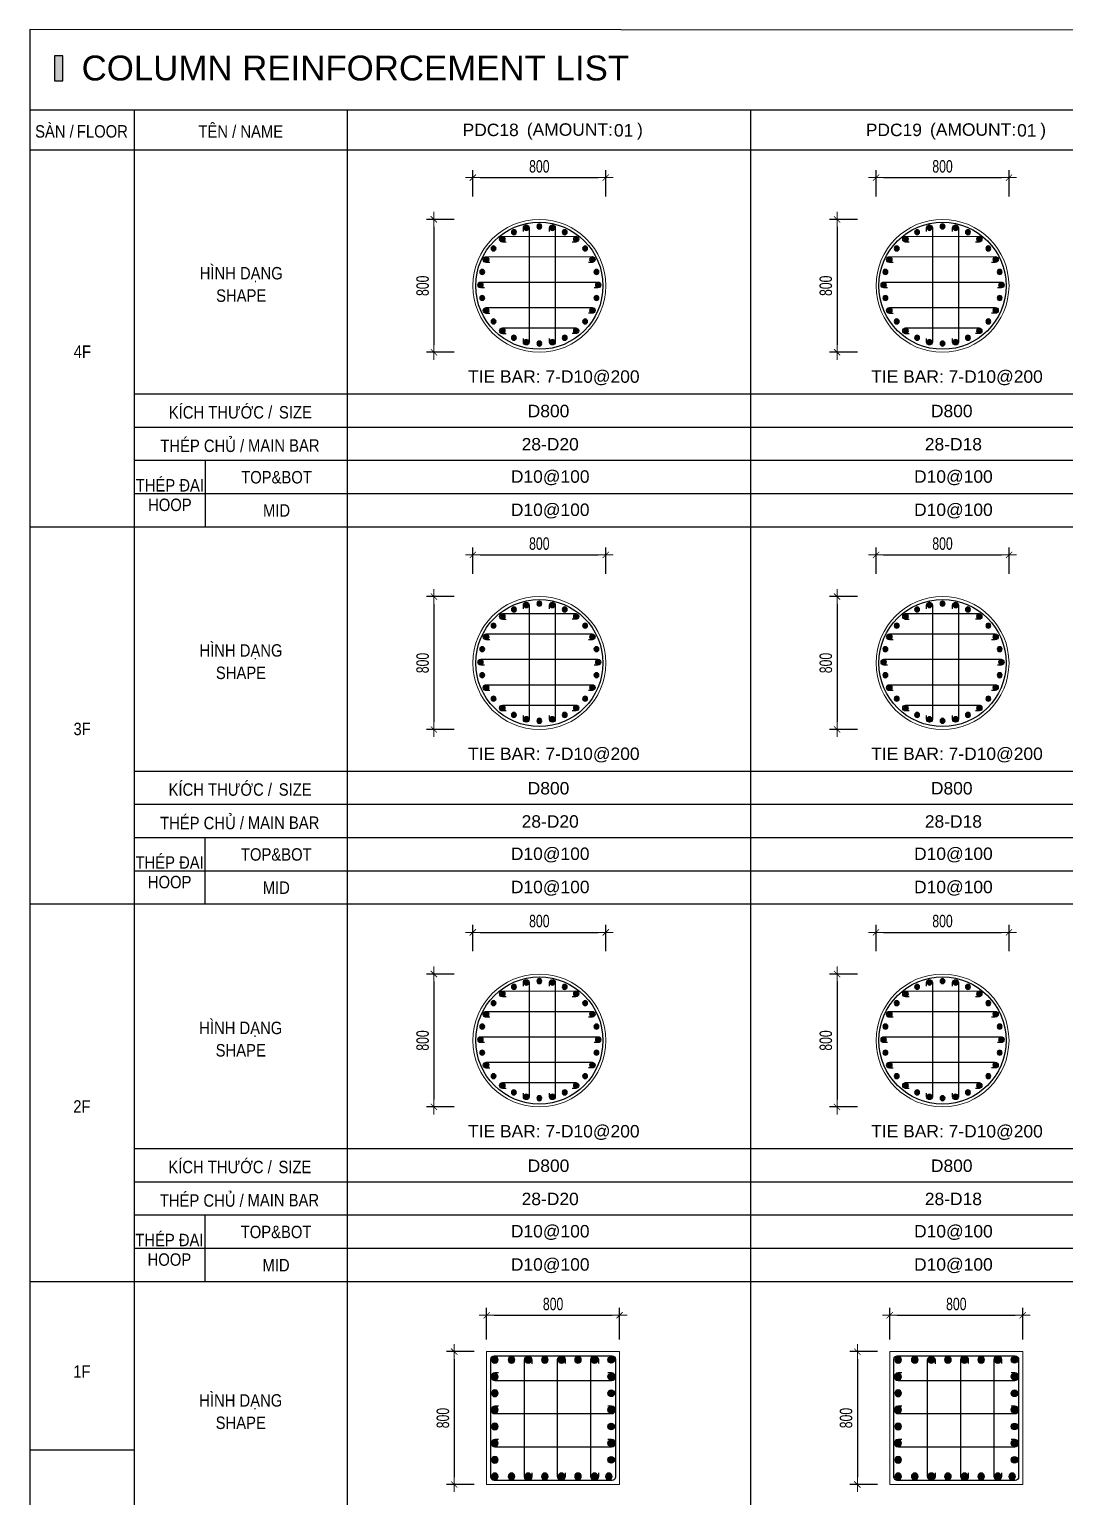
# Model space of a CAD drawing. Header units: millimetres. Extents: x 49323 to 538172, y -39336 to 181761.
# Drawn here: x 262047 to 268276, y 117973 to 126807 of the extents above; entities that cross this region are included whole.
import ezdxf
from ezdxf.enums import TextEntityAlignment as Align

# ---------------------------------------------------------------- set-up
doc = ezdxf.new("R2010")
doc.units = ezdxf.units.MM
doc.linetypes.add('CENTER2', pattern=[1.125, 0.75, -0.125, 0.125, -0.125])
doc.layers.get('Defpoints').update_dxf_attribs({"color": 151, "lineweight": 9})
for name, color, linetype in [('2', 2, 'Continuous'), ('A-ANNO-LEAD', 4, 'Continuous'), ('CEN', 1, 'CENTER2'), ('STL', 3, 'Continuous'), ('TIT1', 3, 'Continuous'), ('TXT', 3, 'Continuous')]:
    doc.layers.add(name, color=color, linetype=linetype)
for name, color, linetype, lineweight in [('NDC_S_CONTINUOUS', 3, 'Continuous', 20), ('NDC_S_DIM', 1, 'Continuous', 15), ('NDC_S_VN TEXT', 7, 'Continuous', 20)]:
    doc.layers.add(name, color=color, linetype=linetype, lineweight=lineweight)
doc.styles.add('ARIAL', font='arial.ttf', dxfattribs={"width": 0.8})
doc.styles.add('NDC_ARIAL', font='arial.ttf', dxfattribs={"width": 0.85})
doc.styles.add('NDC_DIM', font='', dxfattribs={"width": 0.75})
doc.styles.get('NDC_DIM').set_extended_font_data('Dotum')
doc.dimstyles.new('NDC_dim_30', dxfattribs={"dimscale": 30, "dimtxt": 2.5, "dimasz": 1.5, "dimexe": 1.5, "dimexo": 2.5, "dimgap": 1, "dimtad": 1, "dimdec": 0, "dimzin": 0, "dimdsep": 46, "dimtxsty": 'NDC_DIM', "dimblk": 'DIMMARK', "dimcen": 0.09, "dimdle": 1.2, "dimclrd": 1, "dimclre": 1, "dimclrt": 3, "dimadec": 0, "dimazin": 0, "dimtfac": 1, "dimtdec": 0, "dimtix": 1, "dimtofl": 0, "dimtmove": 0, "dimatfit": 3, "dimfxl": 8, "dimfxlon": 1, "dimtolj": 1, "dimtzin": 0, "dimarcsym": 0})

# ---------------------------------------------------------------- blocks, each defined once
blk = doc.blocks.new('8')
at = {"layer": '2'}
blk.add_hatch(color=256, dxfattribs=at).paths.add_polyline_path([(20, 0, 0.386127), (1.9, 19.9), (-1.9, 19.9, 0.386127), (-20, 0, 1)])
blk.add_circle((0, 0), 20, dxfattribs=at)
blk = doc.blocks.new('5')
at = {"layer": 'CEN', "rotation": 180}
blk.add_blockref('8', (0, 0), dxfattribs=at)
blk = doc.blocks.new('DIMMARK')
at = {"layer": 'NDC_S_DIM', "color": 1}
blk.add_line((-1.5, 0), (1, 0), dxfattribs=at)
at = {"layer": 'NDC_S_DIM', "color": 2, "const_width": 0.1}
blk.add_lwpolyline([(-0.42, -0.42), (0.42, 0.42)], dxfattribs=at)
blk = doc.blocks.new('*D1448')
at = {"layer": 'Defpoints', "color": 0, "ltscale": 40, "transparency": 16777216}
for p in [(265597.9, 119065.4), (264797.9, 118844), (265597.9, 118844)]:
    blk.add_point(p, dxfattribs=at)
at = {"layer": 'NDC_S_DIM', "color": 1, "lineweight": -2, "ltscale": 40, "transparency": 16777216}
for p, q in [((264797.9, 118919), (264797.9, 119110.4)), ((265597.9, 118919), (265597.9, 119110.4)), ((264842.9, 119065.4), (265552.9, 119065.4))]:
    blk.add_line(p, q, dxfattribs=at)
at = {"layer": 'NDC_S_DIM', "color": 1, "lineweight": -2, "ltscale": 40, "transparency": 16777216, "xscale": 45, "yscale": 45, "zscale": 45, "rotation": 180}
blk.add_blockref('DIMMARK', (264797.9, 119065.4), dxfattribs=at)
at = {"layer": 'NDC_S_DIM', "color": 1, "lineweight": -2, "ltscale": 40, "transparency": 16777216, "xscale": 45, "yscale": 45, "zscale": 45}
blk.add_blockref('DIMMARK', (265597.9, 119065.4), dxfattribs=at)
at = {"layer": 'NDC_S_DIM', "color": 3, "ltscale": 40, "transparency": 16777216, "insert": (265197.9, 119132.9), "char_height": 75, "attachment_point": 5, "style": 'NDC_DIM'}
blk.add_mtext('\\A1;800', dxfattribs=at)
blk = doc.blocks.new('*D1449')
at = {"layer": 'Defpoints', "color": 0, "ltscale": 40, "transparency": 16777216}
for p in [(264797.9, 118846.6), (264602.5, 118046.6), (264797.9, 118046.6)]:
    blk.add_point(p, dxfattribs=at)
at = {"layer": 'NDC_S_DIM', "color": 1, "lineweight": -2, "ltscale": 40, "transparency": 16777216}
for p, q in [((264722.9, 118846.6), (264557.5, 118846.6)), ((264602.5, 118801.6), (264602.5, 118091.6)), ((264722.9, 118046.6), (264557.5, 118046.6))]:
    blk.add_line(p, q, dxfattribs=at)
at = {"layer": 'NDC_S_DIM', "color": 1, "lineweight": -2, "ltscale": 40, "transparency": 16777216, "xscale": 45, "yscale": 45, "zscale": 45}
for p, rotation in [((264602.5, 118846.6), 90), ((264602.5, 118046.6), 270)]:
    blk.add_blockref('DIMMARK', p, dxfattribs=dict(at, rotation=rotation))
at = {"layer": 'NDC_S_DIM', "color": 3, "ltscale": 40, "transparency": 16777216, "insert": (264535, 118446.6), "char_height": 75, "attachment_point": 5, "rotation": 90, "style": 'NDC_DIM'}
blk.add_mtext('\\A1;800', dxfattribs=at)
blk = doc.blocks.new('DÁDAS')
at = {"layer": 'TIT1', "color": 2, "style": 'NDC_ARIAL'}
blk.add_text('(AMOUNT:     )', height=75, dxfattribs=at).set_placement((-42061.2, 55767.2), align=Align.MIDDLE)
blk = doc.blocks.new('*D1456')
at = {"layer": 'Defpoints', "color": 0, "ltscale": 40, "transparency": 16777216}
for p in [(268024, 119065.4), (267224, 118844), (268024, 118844)]:
    blk.add_point(p, dxfattribs=at)
at = {"layer": 'NDC_S_DIM', "color": 1, "lineweight": -2, "ltscale": 40, "transparency": 16777216}
for p, q in [((267224, 118919), (267224, 119110.4)), ((268024, 118919), (268024, 119110.4)), ((267269, 119065.4), (267979, 119065.4))]:
    blk.add_line(p, q, dxfattribs=at)
at = {"layer": 'NDC_S_DIM', "color": 1, "lineweight": -2, "ltscale": 40, "transparency": 16777216, "xscale": 45, "yscale": 45, "zscale": 45, "rotation": 180}
blk.add_blockref('DIMMARK', (267224, 119065.4), dxfattribs=at)
at = {"layer": 'NDC_S_DIM', "color": 1, "lineweight": -2, "ltscale": 40, "transparency": 16777216, "xscale": 45, "yscale": 45, "zscale": 45}
blk.add_blockref('DIMMARK', (268024, 119065.4), dxfattribs=at)
at = {"layer": 'NDC_S_DIM', "color": 3, "ltscale": 40, "transparency": 16777216, "insert": (267624, 119132.9), "char_height": 75, "attachment_point": 5, "style": 'NDC_DIM'}
blk.add_mtext('\\A1;800', dxfattribs=at)
blk = doc.blocks.new('*D1457')
at = {"layer": 'Defpoints', "color": 0, "ltscale": 40, "transparency": 16777216}
for p in [(267224, 118846.6), (267028.6, 118046.6), (267224, 118046.6)]:
    blk.add_point(p, dxfattribs=at)
at = {"layer": 'NDC_S_DIM', "color": 1, "lineweight": -2, "ltscale": 40, "transparency": 16777216}
for p, q in [((267149, 118846.6), (266983.6, 118846.6)), ((267028.6, 118801.6), (267028.6, 118091.6)), ((267149, 118046.6), (266983.6, 118046.6))]:
    blk.add_line(p, q, dxfattribs=at)
at = {"layer": 'NDC_S_DIM', "color": 1, "lineweight": -2, "ltscale": 40, "transparency": 16777216, "xscale": 45, "yscale": 45, "zscale": 45}
for p, rotation in [((267028.6, 118846.6), 90), ((267028.6, 118046.6), 270)]:
    blk.add_blockref('DIMMARK', p, dxfattribs=dict(at, rotation=rotation))
at = {"layer": 'NDC_S_DIM', "color": 3, "ltscale": 40, "transparency": 16777216, "insert": (266961.1, 118446.6), "char_height": 75, "attachment_point": 5, "rotation": 90, "style": 'NDC_DIM'}
blk.add_mtext('\\A1;800', dxfattribs=at)
blk = doc.blocks.new('*D1612')
at = {"layer": 'Defpoints', "color": 0, "ltscale": 40, "transparency": 16777216}
for p in [(267941.1, 121370.7), (267141.1, 121182.5), (267941.1, 121182.5)]:
    blk.add_point(p, dxfattribs=at)
at = {"layer": 'NDC_S_DIM', "color": 1, "lineweight": -2, "ltscale": 40, "transparency": 16777216}
for p, q in [((267141.1, 121257.5), (267141.1, 121415.7)), ((267941.1, 121257.5), (267941.1, 121415.7)), ((267186.1, 121370.7), (267896.1, 121370.7))]:
    blk.add_line(p, q, dxfattribs=at)
at = {"layer": 'NDC_S_DIM', "color": 1, "lineweight": -2, "ltscale": 40, "transparency": 16777216, "xscale": 45, "yscale": 45, "zscale": 45, "rotation": 180}
blk.add_blockref('DIMMARK', (267141.1, 121370.7), dxfattribs=at)
at = {"layer": 'NDC_S_DIM', "color": 1, "lineweight": -2, "ltscale": 40, "transparency": 16777216, "xscale": 45, "yscale": 45, "zscale": 45}
blk.add_blockref('DIMMARK', (267941.1, 121370.7), dxfattribs=at)
at = {"layer": 'NDC_S_DIM', "color": 3, "ltscale": 40, "transparency": 16777216, "insert": (267541.1, 121438.3), "char_height": 75, "attachment_point": 5, "style": 'NDC_DIM'}
blk.add_mtext('\\A1;800', dxfattribs=at)
blk = doc.blocks.new('*D1613')
at = {"layer": 'Defpoints', "color": 0, "ltscale": 40, "transparency": 16777216}
for p in [(267104, 121119.6), (266906.6, 120319.6), (267104, 120319.6)]:
    blk.add_point(p, dxfattribs=at)
at = {"layer": 'NDC_S_DIM', "color": 1, "lineweight": -2, "ltscale": 40, "transparency": 16777216}
for p, q in [((267029, 121119.6), (266861.6, 121119.6)), ((266906.6, 121074.6), (266906.6, 120364.6)), ((267029, 120319.6), (266861.6, 120319.6))]:
    blk.add_line(p, q, dxfattribs=at)
at = {"layer": 'NDC_S_DIM', "color": 1, "lineweight": -2, "ltscale": 40, "transparency": 16777216, "xscale": 45, "yscale": 45, "zscale": 45}
for p, rotation in [((266906.6, 121119.6), 90), ((266906.6, 120319.6), 270)]:
    blk.add_blockref('DIMMARK', p, dxfattribs=dict(at, rotation=rotation))
at = {"layer": 'NDC_S_DIM', "color": 3, "ltscale": 40, "transparency": 16777216, "insert": (266839.1, 120719.6), "char_height": 75, "attachment_point": 5, "rotation": 90, "style": 'NDC_DIM'}
blk.add_mtext('\\A1;800', dxfattribs=at)
blk = doc.blocks.new('*U1089')
at = {"layer": 'STL', "xscale": -0.75, "yscale": 0.75, "zscale": 0.75, "rotation": 292.5000000000001}
blk.add_blockref('5', (0, 0), dxfattribs=at)
blk = doc.blocks.new('*U1088')
at = {"layer": 'NDC_S_DIM', "color": 0, "linetype": 'ByBlock', "lineweight": -2, "transparency": 16777216}
for p, rotation in [((-25527, 37966), 282.8571428571415), ((-25448.4, 37973.7), 269.9999999999987), ((-25370.1, 37963.8), 257.1428571428559), ((-25669.3, 37900), 308.571428571427), ((-25601.8, 37941), 295.7142857142843), ((-25296, 37936.7), 244.2857142857131), ((-25229.7, 37893.7), 231.4285714285703), ((-25725.9, 37844.9), 321.4285714285699), ((-25174.7, 37837.1), 218.5714285714274), ((-25796, 37704.6), 347.1428571428555), ((-25768.8, 37778.7), 334.2857142857127), ((-25133.6, 37769.7), 205.7142857142847), ((-25108.6, 37694.8), 192.8571428571419), ((-25100.9, 37616.2), 180), ((-25798.2, 37547.7), 12.8571428571428), ((-25110.9, 37537.9), 167.1428571428563), ((-25773.2, 37472.8), 25.71428571428561), ((-25138, 37463.8), 154.2857142857135), ((-25732.1, 37405.4), 38.57142857142841), ((-25677.1, 37348.8), 51.42857142857117), ((-25237.5, 37342.5), 128.5714285714279), ((-25180.9, 37397.6), 141.4285714285707), ((-25610.9, 37305.8), 64.28571428571395), ((-25536.7, 37278.7), 77.14285714285676), ((-25458.4, 37268.7), 89.99999999999955), ((-25379.8, 37276.5), 102.8571428571423), ((-25305, 37301.5), 115.7142857142852)]:
    blk.add_blockref('*U1089', p, dxfattribs=dict(at, rotation=rotation))
blk.add_blockref('*U1089', (-25805.9, 37626.2), dxfattribs=at)
blk = doc.blocks.new('*D1614')
at = {"layer": 'Defpoints', "color": 0, "ltscale": 40, "transparency": 16777216}
for p in [(267941.1, 123643.2), (267141.1, 123455), (267941.1, 123455)]:
    blk.add_point(p, dxfattribs=at)
at = {"layer": 'NDC_S_DIM', "color": 1, "lineweight": -2, "ltscale": 40, "transparency": 16777216}
for p, q in [((267141.1, 123530), (267141.1, 123688.2)), ((267941.1, 123530), (267941.1, 123688.2)), ((267186.1, 123643.2), (267896.1, 123643.2))]:
    blk.add_line(p, q, dxfattribs=at)
at = {"layer": 'NDC_S_DIM', "color": 1, "lineweight": -2, "ltscale": 40, "transparency": 16777216, "xscale": 45, "yscale": 45, "zscale": 45, "rotation": 180}
blk.add_blockref('DIMMARK', (267141.1, 123643.2), dxfattribs=at)
at = {"layer": 'NDC_S_DIM', "color": 1, "lineweight": -2, "ltscale": 40, "transparency": 16777216, "xscale": 45, "yscale": 45, "zscale": 45}
blk.add_blockref('DIMMARK', (267941.1, 123643.2), dxfattribs=at)
at = {"layer": 'NDC_S_DIM', "color": 3, "ltscale": 40, "transparency": 16777216, "insert": (267541.1, 123710.7), "char_height": 75, "attachment_point": 5, "style": 'NDC_DIM'}
blk.add_mtext('\\A1;800', dxfattribs=at)
blk = doc.blocks.new('*D1615')
at = {"layer": 'Defpoints', "color": 0, "ltscale": 40, "transparency": 16777216}
for p in [(267104, 123392.1), (266906.6, 122592.1), (267104, 122592.1)]:
    blk.add_point(p, dxfattribs=at)
at = {"layer": 'NDC_S_DIM', "color": 1, "lineweight": -2, "ltscale": 40, "transparency": 16777216}
for p, q in [((267029, 123392.1), (266861.6, 123392.1)), ((266906.6, 123347.1), (266906.6, 122637.1)), ((267029, 122592.1), (266861.6, 122592.1))]:
    blk.add_line(p, q, dxfattribs=at)
at = {"layer": 'NDC_S_DIM', "color": 1, "lineweight": -2, "ltscale": 40, "transparency": 16777216, "xscale": 45, "yscale": 45, "zscale": 45}
for p, rotation in [((266906.6, 123392.1), 90), ((266906.6, 122592.1), 270)]:
    blk.add_blockref('DIMMARK', p, dxfattribs=dict(at, rotation=rotation))
at = {"layer": 'NDC_S_DIM', "color": 3, "ltscale": 40, "transparency": 16777216, "insert": (266839.1, 122992.1), "char_height": 75, "attachment_point": 5, "rotation": 90, "style": 'NDC_DIM'}
blk.add_mtext('\\A1;800', dxfattribs=at)
blk = doc.blocks.new('*U1091')
at = {"layer": 'STL', "xscale": -0.75, "yscale": 0.75, "zscale": 0.75, "rotation": 292.5000000000001}
blk.add_blockref('5', (0, 0), dxfattribs=at)
blk = doc.blocks.new('*U1090')
at = {"layer": 'NDC_S_DIM', "color": 0, "linetype": 'ByBlock', "lineweight": -2, "transparency": 16777216}
for p, rotation in [((-25527, 37966), 282.8571428571415), ((-25448.4, 37973.7), 269.9999999999987), ((-25370.1, 37963.8), 257.1428571428559), ((-25669.3, 37900), 308.571428571427), ((-25601.8, 37941), 295.7142857142843), ((-25296, 37936.7), 244.2857142857131), ((-25229.7, 37893.7), 231.4285714285703), ((-25725.9, 37844.9), 321.4285714285699), ((-25174.7, 37837.1), 218.5714285714274), ((-25796, 37704.6), 347.1428571428555), ((-25768.8, 37778.7), 334.2857142857127), ((-25133.6, 37769.7), 205.7142857142847), ((-25108.6, 37694.8), 192.8571428571419), ((-25100.9, 37616.2), 180), ((-25798.2, 37547.7), 12.8571428571428), ((-25110.9, 37537.9), 167.1428571428563), ((-25773.2, 37472.8), 25.71428571428561), ((-25138, 37463.8), 154.2857142857135), ((-25732.1, 37405.4), 38.57142857142841), ((-25677.1, 37348.8), 51.42857142857117), ((-25237.5, 37342.5), 128.5714285714279), ((-25180.9, 37397.6), 141.4285714285707), ((-25610.9, 37305.8), 64.28571428571395), ((-25536.7, 37278.7), 77.14285714285676), ((-25458.4, 37268.7), 89.99999999999955), ((-25379.8, 37276.5), 102.8571428571423), ((-25305, 37301.5), 115.7142857142852)]:
    blk.add_blockref('*U1091', p, dxfattribs=dict(at, rotation=rotation))
blk.add_blockref('*U1091', (-25805.9, 37626.2), dxfattribs=at)
blk = doc.blocks.new('*D1616')
at = {"layer": 'Defpoints', "color": 0, "ltscale": 40, "transparency": 16777216}
for p in [(267941.1, 125914.2), (267141.1, 125726), (267941.1, 125726)]:
    blk.add_point(p, dxfattribs=at)
at = {"layer": 'NDC_S_DIM', "color": 1, "lineweight": -2, "ltscale": 40, "transparency": 16777216}
for p, q in [((267141.1, 125801), (267141.1, 125959.2)), ((267186.1, 125914.2), (267896.1, 125914.2)), ((267941.1, 125801), (267941.1, 125959.2))]:
    blk.add_line(p, q, dxfattribs=at)
at = {"layer": 'NDC_S_DIM', "color": 1, "lineweight": -2, "ltscale": 40, "transparency": 16777216, "xscale": 45, "yscale": 45, "zscale": 45, "rotation": 180}
blk.add_blockref('DIMMARK', (267141.1, 125914.2), dxfattribs=at)
at = {"layer": 'NDC_S_DIM', "color": 1, "lineweight": -2, "ltscale": 40, "transparency": 16777216, "xscale": 45, "yscale": 45, "zscale": 45}
blk.add_blockref('DIMMARK', (267941.1, 125914.2), dxfattribs=at)
at = {"layer": 'NDC_S_DIM', "color": 3, "ltscale": 40, "transparency": 16777216, "insert": (267541.1, 125981.7), "char_height": 75, "attachment_point": 5, "style": 'NDC_DIM'}
blk.add_mtext('\\A1;800', dxfattribs=at)
blk = doc.blocks.new('*D1617')
at = {"layer": 'Defpoints', "color": 0, "ltscale": 40, "transparency": 16777216}
for p in [(267104, 125663.1), (266906.6, 124863.1), (267104, 124863.1)]:
    blk.add_point(p, dxfattribs=at)
at = {"layer": 'NDC_S_DIM', "color": 1, "lineweight": -2, "ltscale": 40, "transparency": 16777216}
for p, q in [((267029, 125663.1), (266861.6, 125663.1)), ((266906.6, 125618.1), (266906.6, 124908.1)), ((267029, 124863.1), (266861.6, 124863.1))]:
    blk.add_line(p, q, dxfattribs=at)
at = {"layer": 'NDC_S_DIM', "color": 1, "lineweight": -2, "ltscale": 40, "transparency": 16777216, "xscale": 45, "yscale": 45, "zscale": 45}
for p, rotation in [((266906.6, 125663.1), 90), ((266906.6, 124863.1), 270)]:
    blk.add_blockref('DIMMARK', p, dxfattribs=dict(at, rotation=rotation))
at = {"layer": 'NDC_S_DIM', "color": 3, "ltscale": 40, "transparency": 16777216, "insert": (266839.1, 125263.1), "char_height": 75, "attachment_point": 5, "rotation": 90, "style": 'NDC_DIM'}
blk.add_mtext('\\A1;800', dxfattribs=at)
blk = doc.blocks.new('*U1101')
at = {"layer": 'STL', "xscale": -0.75, "yscale": 0.75, "zscale": 0.75, "rotation": 292.5000000000001}
blk.add_blockref('5', (0, 0), dxfattribs=at)
blk = doc.blocks.new('*U1100')
at = {"layer": 'NDC_S_DIM', "color": 0, "linetype": 'ByBlock', "lineweight": -2, "transparency": 16777216}
for p, rotation in [((-25527, 37966), 282.8571428571415), ((-25448.4, 37973.7), 269.9999999999987), ((-25370.1, 37963.8), 257.1428571428559), ((-25669.3, 37900), 308.571428571427), ((-25601.8, 37941), 295.7142857142843), ((-25296, 37936.7), 244.2857142857131), ((-25229.7, 37893.7), 231.4285714285703), ((-25725.9, 37844.9), 321.4285714285699), ((-25174.7, 37837.1), 218.5714285714274), ((-25796, 37704.6), 347.1428571428555), ((-25768.8, 37778.7), 334.2857142857127), ((-25133.6, 37769.7), 205.7142857142847), ((-25108.6, 37694.8), 192.8571428571419), ((-25100.9, 37616.2), 180), ((-25798.2, 37547.7), 12.8571428571428), ((-25110.9, 37537.9), 167.1428571428563), ((-25773.2, 37472.8), 25.71428571428561), ((-25138, 37463.8), 154.2857142857135), ((-25732.1, 37405.4), 38.57142857142841), ((-25677.1, 37348.8), 51.42857142857117), ((-25237.5, 37342.5), 128.5714285714279), ((-25180.9, 37397.6), 141.4285714285707), ((-25610.9, 37305.8), 64.28571428571395), ((-25536.7, 37278.7), 77.14285714285676), ((-25458.4, 37268.7), 89.99999999999955), ((-25379.8, 37276.5), 102.8571428571423), ((-25305, 37301.5), 115.7142857142852)]:
    blk.add_blockref('*U1101', p, dxfattribs=dict(at, rotation=rotation))
blk.add_blockref('*U1101', (-25805.9, 37626.2), dxfattribs=at)
blk = doc.blocks.new('*D1618')
at = {"layer": 'Defpoints', "color": 0, "ltscale": 40, "transparency": 16777216}
for p in [(265515, 125914.2), (264715, 125726), (265515, 125726)]:
    blk.add_point(p, dxfattribs=at)
at = {"layer": 'NDC_S_DIM', "color": 1, "lineweight": -2, "ltscale": 40, "transparency": 16777216}
for p, q in [((264715, 125801), (264715, 125959.2)), ((264760, 125914.2), (265470, 125914.2)), ((265515, 125801), (265515, 125959.2))]:
    blk.add_line(p, q, dxfattribs=at)
at = {"layer": 'NDC_S_DIM', "color": 1, "lineweight": -2, "ltscale": 40, "transparency": 16777216, "xscale": 45, "yscale": 45, "zscale": 45, "rotation": 180}
blk.add_blockref('DIMMARK', (264715, 125914.2), dxfattribs=at)
at = {"layer": 'NDC_S_DIM', "color": 1, "lineweight": -2, "ltscale": 40, "transparency": 16777216, "xscale": 45, "yscale": 45, "zscale": 45}
blk.add_blockref('DIMMARK', (265515, 125914.2), dxfattribs=at)
at = {"layer": 'NDC_S_DIM', "color": 3, "ltscale": 40, "transparency": 16777216, "insert": (265115, 125981.7), "char_height": 75, "attachment_point": 5, "style": 'NDC_DIM'}
blk.add_mtext('\\A1;800', dxfattribs=at)
blk = doc.blocks.new('*D1619')
at = {"layer": 'Defpoints', "color": 0, "ltscale": 40, "transparency": 16777216}
for p in [(264677.9, 125663.1), (264480.5, 124863.1), (264677.9, 124863.1)]:
    blk.add_point(p, dxfattribs=at)
at = {"layer": 'NDC_S_DIM', "color": 1, "lineweight": -2, "ltscale": 40, "transparency": 16777216}
for p, q in [((264602.9, 125663.1), (264435.5, 125663.1)), ((264480.5, 125618.1), (264480.5, 124908.1)), ((264602.9, 124863.1), (264435.5, 124863.1))]:
    blk.add_line(p, q, dxfattribs=at)
at = {"layer": 'NDC_S_DIM', "color": 1, "lineweight": -2, "ltscale": 40, "transparency": 16777216, "xscale": 45, "yscale": 45, "zscale": 45}
for p, rotation in [((264480.5, 125663.1), 90), ((264480.5, 124863.1), 270)]:
    blk.add_blockref('DIMMARK', p, dxfattribs=dict(at, rotation=rotation))
at = {"layer": 'NDC_S_DIM', "color": 3, "ltscale": 40, "transparency": 16777216, "insert": (264413, 125263.1), "char_height": 75, "attachment_point": 5, "rotation": 90, "style": 'NDC_DIM'}
blk.add_mtext('\\A1;800', dxfattribs=at)
blk = doc.blocks.new('*U1103')
at = {"layer": 'STL', "xscale": -0.75, "yscale": 0.75, "zscale": 0.75, "rotation": 292.5000000000001}
blk.add_blockref('5', (0, 0), dxfattribs=at)
blk = doc.blocks.new('*U1102')
at = {"layer": 'NDC_S_DIM', "color": 0, "linetype": 'ByBlock', "lineweight": -2, "transparency": 16777216}
for p, rotation in [((-25527, 37966), 282.8571428571415), ((-25448.4, 37973.7), 269.9999999999987), ((-25370.1, 37963.8), 257.1428571428559), ((-25669.3, 37900), 308.571428571427), ((-25601.8, 37941), 295.7142857142843), ((-25296, 37936.7), 244.2857142857131), ((-25229.7, 37893.7), 231.4285714285703), ((-25725.9, 37844.9), 321.4285714285699), ((-25174.7, 37837.1), 218.5714285714274), ((-25796, 37704.6), 347.1428571428555), ((-25768.8, 37778.7), 334.2857142857127), ((-25133.6, 37769.7), 205.7142857142847), ((-25108.6, 37694.8), 192.8571428571419), ((-25100.9, 37616.2), 180), ((-25798.2, 37547.7), 12.8571428571428), ((-25110.9, 37537.9), 167.1428571428563), ((-25773.2, 37472.8), 25.71428571428561), ((-25138, 37463.8), 154.2857142857135), ((-25732.1, 37405.4), 38.57142857142841), ((-25677.1, 37348.8), 51.42857142857117), ((-25237.5, 37342.5), 128.5714285714279), ((-25180.9, 37397.6), 141.4285714285707), ((-25610.9, 37305.8), 64.28571428571395), ((-25536.7, 37278.7), 77.14285714285676), ((-25458.4, 37268.7), 89.99999999999955), ((-25379.8, 37276.5), 102.8571428571423), ((-25305, 37301.5), 115.7142857142852)]:
    blk.add_blockref('*U1103', p, dxfattribs=dict(at, rotation=rotation))
blk.add_blockref('*U1103', (-25805.9, 37626.2), dxfattribs=at)
blk = doc.blocks.new('*D1620')
at = {"layer": 'Defpoints', "color": 0, "ltscale": 40, "transparency": 16777216}
for p in [(265515, 123643.2), (264715, 123455), (265515, 123455)]:
    blk.add_point(p, dxfattribs=at)
at = {"layer": 'NDC_S_DIM', "color": 1, "lineweight": -2, "ltscale": 40, "transparency": 16777216}
for p, q in [((264715, 123530), (264715, 123688.2)), ((265515, 123530), (265515, 123688.2)), ((264760, 123643.2), (265470, 123643.2))]:
    blk.add_line(p, q, dxfattribs=at)
at = {"layer": 'NDC_S_DIM', "color": 1, "lineweight": -2, "ltscale": 40, "transparency": 16777216, "xscale": 45, "yscale": 45, "zscale": 45, "rotation": 180}
blk.add_blockref('DIMMARK', (264715, 123643.2), dxfattribs=at)
at = {"layer": 'NDC_S_DIM', "color": 1, "lineweight": -2, "ltscale": 40, "transparency": 16777216, "xscale": 45, "yscale": 45, "zscale": 45}
blk.add_blockref('DIMMARK', (265515, 123643.2), dxfattribs=at)
at = {"layer": 'NDC_S_DIM', "color": 3, "ltscale": 40, "transparency": 16777216, "insert": (265115, 123710.7), "char_height": 75, "attachment_point": 5, "style": 'NDC_DIM'}
blk.add_mtext('\\A1;800', dxfattribs=at)
blk = doc.blocks.new('*D1621')
at = {"layer": 'Defpoints', "color": 0, "ltscale": 40, "transparency": 16777216}
for p in [(264677.9, 123392.1), (264480.5, 122592.1), (264677.9, 122592.1)]:
    blk.add_point(p, dxfattribs=at)
at = {"layer": 'NDC_S_DIM', "color": 1, "lineweight": -2, "ltscale": 40, "transparency": 16777216}
for p, q in [((264602.9, 123392.1), (264435.5, 123392.1)), ((264480.5, 123347.1), (264480.5, 122637.1)), ((264602.9, 122592.1), (264435.5, 122592.1))]:
    blk.add_line(p, q, dxfattribs=at)
at = {"layer": 'NDC_S_DIM', "color": 1, "lineweight": -2, "ltscale": 40, "transparency": 16777216, "xscale": 45, "yscale": 45, "zscale": 45}
for p, rotation in [((264480.5, 123392.1), 90), ((264480.5, 122592.1), 270)]:
    blk.add_blockref('DIMMARK', p, dxfattribs=dict(at, rotation=rotation))
at = {"layer": 'NDC_S_DIM', "color": 3, "ltscale": 40, "transparency": 16777216, "insert": (264413, 122992.1), "char_height": 75, "attachment_point": 5, "rotation": 90, "style": 'NDC_DIM'}
blk.add_mtext('\\A1;800', dxfattribs=at)
blk = doc.blocks.new('*U1085')
at = {"layer": 'STL', "xscale": -0.75, "yscale": 0.75, "zscale": 0.75, "rotation": 292.5000000000001}
blk.add_blockref('5', (0, 0), dxfattribs=at)
blk = doc.blocks.new('*U1084')
at = {"layer": 'NDC_S_DIM', "color": 0, "linetype": 'ByBlock', "lineweight": -2, "transparency": 16777216}
for p, rotation in [((-25527, 37966), 282.8571428571415), ((-25448.4, 37973.7), 269.9999999999987), ((-25370.1, 37963.8), 257.1428571428559), ((-25669.3, 37900), 308.571428571427), ((-25601.8, 37941), 295.7142857142843), ((-25296, 37936.7), 244.2857142857131), ((-25229.7, 37893.7), 231.4285714285703), ((-25725.9, 37844.9), 321.4285714285699), ((-25174.7, 37837.1), 218.5714285714274), ((-25796, 37704.6), 347.1428571428555), ((-25768.8, 37778.7), 334.2857142857127), ((-25133.6, 37769.7), 205.7142857142847), ((-25108.6, 37694.8), 192.8571428571419), ((-25100.9, 37616.2), 180), ((-25798.2, 37547.7), 12.8571428571428), ((-25110.9, 37537.9), 167.1428571428563), ((-25773.2, 37472.8), 25.71428571428561), ((-25138, 37463.8), 154.2857142857135), ((-25732.1, 37405.4), 38.57142857142841), ((-25677.1, 37348.8), 51.42857142857117), ((-25237.5, 37342.5), 128.5714285714279), ((-25180.9, 37397.6), 141.4285714285707), ((-25610.9, 37305.8), 64.28571428571395), ((-25536.7, 37278.7), 77.14285714285676), ((-25458.4, 37268.7), 89.99999999999955), ((-25379.8, 37276.5), 102.8571428571423), ((-25305, 37301.5), 115.7142857142852)]:
    blk.add_blockref('*U1085', p, dxfattribs=dict(at, rotation=rotation))
blk.add_blockref('*U1085', (-25805.9, 37626.2), dxfattribs=at)
blk = doc.blocks.new('*D1622')
at = {"layer": 'Defpoints', "color": 0, "ltscale": 40, "transparency": 16777216}
for p in [(265515, 121370.7), (264715, 121182.5), (265515, 121182.5)]:
    blk.add_point(p, dxfattribs=at)
at = {"layer": 'NDC_S_DIM', "color": 1, "lineweight": -2, "ltscale": 40, "transparency": 16777216}
for p, q in [((264715, 121257.5), (264715, 121415.7)), ((265515, 121257.5), (265515, 121415.7)), ((264760, 121370.7), (265470, 121370.7))]:
    blk.add_line(p, q, dxfattribs=at)
at = {"layer": 'NDC_S_DIM', "color": 1, "lineweight": -2, "ltscale": 40, "transparency": 16777216, "xscale": 45, "yscale": 45, "zscale": 45, "rotation": 180}
blk.add_blockref('DIMMARK', (264715, 121370.7), dxfattribs=at)
at = {"layer": 'NDC_S_DIM', "color": 1, "lineweight": -2, "ltscale": 40, "transparency": 16777216, "xscale": 45, "yscale": 45, "zscale": 45}
blk.add_blockref('DIMMARK', (265515, 121370.7), dxfattribs=at)
at = {"layer": 'NDC_S_DIM', "color": 3, "ltscale": 40, "transparency": 16777216, "insert": (265115, 121438.3), "char_height": 75, "attachment_point": 5, "style": 'NDC_DIM'}
blk.add_mtext('\\A1;800', dxfattribs=at)
blk = doc.blocks.new('*D1623')
at = {"layer": 'Defpoints', "color": 0, "ltscale": 40, "transparency": 16777216}
for p in [(264677.9, 121119.6), (264480.5, 120319.6), (264677.9, 120319.6)]:
    blk.add_point(p, dxfattribs=at)
at = {"layer": 'NDC_S_DIM', "color": 1, "lineweight": -2, "ltscale": 40, "transparency": 16777216}
for p, q in [((264602.9, 121119.6), (264435.5, 121119.6)), ((264480.5, 121074.6), (264480.5, 120364.6)), ((264602.9, 120319.6), (264435.5, 120319.6))]:
    blk.add_line(p, q, dxfattribs=at)
at = {"layer": 'NDC_S_DIM', "color": 1, "lineweight": -2, "ltscale": 40, "transparency": 16777216, "xscale": 45, "yscale": 45, "zscale": 45}
for p, rotation in [((264480.5, 121119.6), 90), ((264480.5, 120319.6), 270)]:
    blk.add_blockref('DIMMARK', p, dxfattribs=dict(at, rotation=rotation))
at = {"layer": 'NDC_S_DIM', "color": 3, "ltscale": 40, "transparency": 16777216, "insert": (264413, 120719.6), "char_height": 75, "attachment_point": 5, "rotation": 90, "style": 'NDC_DIM'}
blk.add_mtext('\\A1;800', dxfattribs=at)
blk = doc.blocks.new('*U1087')
at = {"layer": 'STL', "xscale": -0.75, "yscale": 0.75, "zscale": 0.75, "rotation": 292.5000000000001}
blk.add_blockref('5', (0, 0), dxfattribs=at)
blk = doc.blocks.new('*U1086')
at = {"layer": 'NDC_S_DIM', "color": 0, "linetype": 'ByBlock', "lineweight": -2, "transparency": 16777216}
for p, rotation in [((-25527, 37966), 282.8571428571415), ((-25448.4, 37973.7), 269.9999999999987), ((-25370.1, 37963.8), 257.1428571428559), ((-25669.3, 37900), 308.571428571427), ((-25601.8, 37941), 295.7142857142843), ((-25296, 37936.7), 244.2857142857131), ((-25229.7, 37893.7), 231.4285714285703), ((-25725.9, 37844.9), 321.4285714285699), ((-25174.7, 37837.1), 218.5714285714274), ((-25796, 37704.6), 347.1428571428555), ((-25768.8, 37778.7), 334.2857142857127), ((-25133.6, 37769.7), 205.7142857142847), ((-25108.6, 37694.8), 192.8571428571419), ((-25100.9, 37616.2), 180), ((-25798.2, 37547.7), 12.8571428571428), ((-25110.9, 37537.9), 167.1428571428563), ((-25773.2, 37472.8), 25.71428571428561), ((-25138, 37463.8), 154.2857142857135), ((-25732.1, 37405.4), 38.57142857142841), ((-25677.1, 37348.8), 51.42857142857117), ((-25237.5, 37342.5), 128.5714285714279), ((-25180.9, 37397.6), 141.4285714285707), ((-25610.9, 37305.8), 64.28571428571395), ((-25536.7, 37278.7), 77.14285714285676), ((-25458.4, 37268.7), 89.99999999999955), ((-25379.8, 37276.5), 102.8571428571423), ((-25305, 37301.5), 115.7142857142852)]:
    blk.add_blockref('*U1087', p, dxfattribs=dict(at, rotation=rotation))
blk.add_blockref('*U1087', (-25805.9, 37626.2), dxfattribs=at)

msp = doc.modelspace()

# ---------------------------------------------------------------- hatches: boundary and pattern name
at = {"layer": 'TXT'}
msp.add_hatch(color=7, dxfattribs=at).paths.add_polyline_path([(262248.8, 126496.7), (262248.8, 126646.7), (262198.8, 126646.7), (262198.8, 126496.7)])

# ---------------------------------------------------------------- linework, layer by layer
at = {"layer": '2', "elevation": 0}
for points in [[(265019.1, 125589.7), (265019.1, 125611.8, -1), (265054.1, 125611.8), (265054.1, 124924.4, -1), (265019.1, 124924.4), (265019.1, 124946.5)], [(265176, 125589.7), (265176, 125611.8, -1), (265211, 125611.8), (265211, 124924.4, -1), (265176, 124924.4), (265176, 124946.5)], [(267445.2, 125589.7), (267445.2, 125611.8, -1), (267480.2, 125611.8), (267480.2, 124924.4, -1), (267445.2, 124924.4), (267445.2, 124946.5)], [(267602.1, 125589.7), (267602.1, 125611.8, -1), (267637.1, 125611.8), (267637.1, 124924.4, -1), (267602.1, 124924.4), (267602.1, 124946.5)], [(264915.2, 125525.7), (264893.1, 125525.7, -1), (264893.1, 125560.7), (265334.9, 125561.2, -1), (265334.9, 125526.2), (265312.7, 125526.2)], [(267341.3, 125525.7), (267319.2, 125525.7, -1), (267319.2, 125560.7), (267761, 125561.2, -1), (267761, 125526.2), (267738.8, 125526.2)], [(264817.4, 125403.1), (264795.3, 125403.1, -1), (264795.3, 125438.1), (265432.7, 125438.6, -1), (265432.7, 125403.5), (265410.5, 125403.5)], [(267243.5, 125403.1), (267221.4, 125403.1, -1), (267221.4, 125438.1), (267858.8, 125438.6, -1), (267858.8, 125403.5), (267836.6, 125403.5)], [(264784.7, 125250.6), (264762.5, 125250.6, -1), (264762.5, 125285.6), (265467.5, 125285.6, -1), (265467.5, 125250.6), (265445.4, 125250.6)], [(267210.8, 125250.6), (267188.6, 125250.6, -1), (267188.6, 125285.6), (267893.6, 125285.6, -1), (267893.6, 125250.6), (267871.5, 125250.6)], [(264817.4, 125097.1), (264795.3, 125097.1, -1), (264795.3, 125132.2), (265432.7, 125132.6, -1), (265432.7, 125097.6), (265410.5, 125097.6)], [(267243.5, 125097.1), (267221.4, 125097.1, -1), (267221.4, 125132.2), (267858.8, 125132.6, -1), (267858.8, 125097.6), (267836.6, 125097.6)], [(264915.2, 124974.5), (264893.1, 124974.5, -1), (264893.1, 125009.5), (265334.9, 125010, -1), (265334.9, 124975), (265312.7, 124975)], [(267341.3, 124974.5), (267319.2, 124974.5, -1), (267319.2, 125009.5), (267761, 125010, -1), (267761, 124975), (267738.8, 124975)], [(265019.1, 123318.7), (265019.1, 123340.8, -1), (265054.1, 123340.8), (265054.1, 122653.4, -1), (265019.1, 122653.4), (265019.1, 122675.5)], [(265176, 123318.7), (265176, 123340.8, -1), (265211, 123340.8), (265211, 122653.4, -1), (265176, 122653.4), (265176, 122675.5)], [(267445.2, 123318.7), (267445.2, 123340.8, -1), (267480.2, 123340.8), (267480.2, 122653.4, -1), (267445.2, 122653.4), (267445.2, 122675.5)], [(267602.1, 123318.7), (267602.1, 123340.8, -1), (267637.1, 123340.8), (267637.1, 122653.4, -1), (267602.1, 122653.4), (267602.1, 122675.5)], [(264915.2, 123254.7), (264893.1, 123254.7, -1), (264893.1, 123289.7), (265334.9, 123290.2, -1), (265334.9, 123255.2), (265312.7, 123255.2)], [(267341.3, 123254.7), (267319.2, 123254.7, -1), (267319.2, 123289.7), (267761, 123290.2, -1), (267761, 123255.2), (267738.8, 123255.2)], [(264817.4, 123132.1), (264795.3, 123132.1, -1), (264795.3, 123167.1), (265432.7, 123167.6, -1), (265432.7, 123132.5), (265410.5, 123132.5)], [(267243.5, 123132.1), (267221.4, 123132.1, -1), (267221.4, 123167.1), (267858.8, 123167.6, -1), (267858.8, 123132.5), (267836.6, 123132.5)], [(264784.7, 122979.6), (264762.5, 122979.6, -1), (264762.5, 123014.6), (265467.5, 123014.6, -1), (265467.5, 122979.6), (265445.4, 122979.6)], [(267210.8, 122979.6), (267188.6, 122979.6, -1), (267188.6, 123014.6), (267893.6, 123014.6, -1), (267893.6, 122979.6), (267871.5, 122979.6)], [(264817.4, 122826.1), (264795.3, 122826.1, -1), (264795.3, 122861.2), (265432.7, 122861.6, -1), (265432.7, 122826.6), (265410.5, 122826.6)], [(267243.5, 122826.1), (267221.4, 122826.1, -1), (267221.4, 122861.2), (267858.8, 122861.6, -1), (267858.8, 122826.6), (267836.6, 122826.6)], [(264915.2, 122703.5), (264893.1, 122703.5, -1), (264893.1, 122738.5), (265334.9, 122739, -1), (265334.9, 122704), (265312.7, 122704)], [(267341.3, 122703.5), (267319.2, 122703.5, -1), (267319.2, 122738.5), (267761, 122739, -1), (267761, 122704), (267738.8, 122704)], [(265019.1, 121046.2), (265019.1, 121068.3, -1), (265054.1, 121068.3), (265054.1, 120380.9, -1), (265019.1, 120380.9), (265019.1, 120403.1)], [(265176, 121046.2), (265176, 121068.3, -1), (265211, 121068.3), (265211, 120380.9, -1), (265176, 120380.9), (265176, 120403.1)], [(267445.2, 121046.2), (267445.2, 121068.3, -1), (267480.2, 121068.3), (267480.2, 120380.9, -1), (267445.2, 120380.9), (267445.2, 120403.1)], [(267602.1, 121046.2), (267602.1, 121068.3, -1), (267637.1, 121068.3), (267637.1, 120380.9, -1), (267602.1, 120380.9), (267602.1, 120403.1)], [(264915.2, 120982.3), (264893.1, 120982.3, -1), (264893.1, 121017.3), (265334.9, 121017.8, -1), (265334.9, 120982.7), (265312.7, 120982.7)], [(267341.3, 120982.3), (267319.2, 120982.3, -1), (267319.2, 121017.3), (267761, 121017.8, -1), (267761, 120982.7), (267738.8, 120982.7)], [(264817.4, 120859.6), (264795.3, 120859.6, -1), (264795.3, 120894.6), (265432.7, 120895.1, -1), (265432.7, 120860.1), (265410.5, 120860.1)], [(267243.5, 120859.6), (267221.4, 120859.6, -1), (267221.4, 120894.6), (267858.8, 120895.1, -1), (267858.8, 120860.1), (267836.6, 120860.1)], [(264784.7, 120707.1), (264762.5, 120707.1, -1), (264762.5, 120742.1), (265467.5, 120742.1, -1), (265467.5, 120707.1), (265445.4, 120707.1)], [(267210.8, 120707.1), (267188.6, 120707.1, -1), (267188.6, 120742.1), (267893.6, 120742.1, -1), (267893.6, 120707.1), (267871.5, 120707.1)], [(264817.4, 120553.7), (264795.3, 120553.7, -1), (264795.3, 120588.7), (265432.7, 120589.2, -1), (265432.7, 120554.2), (265410.5, 120554.2)], [(267243.5, 120553.7), (267221.4, 120553.7, -1), (267221.4, 120588.7), (267858.8, 120589.2, -1), (267858.8, 120554.2), (267836.6, 120554.2)], [(264915.2, 120431), (264893.1, 120431, -1), (264893.1, 120466), (265334.9, 120466.5, -1), (265334.9, 120431.5), (265312.7, 120431.5)], [(267341.3, 120431), (267319.2, 120431, -1), (267319.2, 120466), (267761, 120466.5, -1), (267761, 120431.5), (267738.8, 120431.5)]]:
    msp.add_lwpolyline(points, format="xyb", dxfattribs=at)
at = {"layer": '2', "lineweight": -2, "ltscale": 1000}
for points in [[(265572.9, 118801.6), (265572.9, 118091.6, -0.414214), (265552.9, 118071.6), (264842.9, 118071.6, -0.414214), (264822.9, 118091.6), (264822.9, 118801.6, -0.414214), (264842.9, 118821.6), (265552.9, 118821.6, -0.414214)], [(267999, 118801.6), (267999, 118091.6, -0.414214), (267979, 118071.6), (267269, 118071.6, -0.414214), (267249, 118091.6), (267249, 118801.6, -0.414214), (267269, 118821.6), (267979, 118821.6, -0.414214)]]:
    msp.add_lwpolyline(points, format="xyb", close=True, dxfattribs=at)
at = {"layer": '2'}
for points in [[(265070.2, 118116.2), (265070.2, 118094, -1), (265025.2, 118094), (265025.2, 118796.1, -1), (265070.2, 118796.1), (265070.2, 118773.9)], [(265270.2, 118117.7), (265270.2, 118095.5, -1), (265225.2, 118095.5), (265225.2, 118797.5, -1), (265270.2, 118797.5), (265270.2, 118775.4)], [(265470.2, 118117.7), (265470.2, 118095.5, -1), (265425.2, 118095.5), (265425.2, 118797.5, -1), (265470.2, 118797.5), (265470.2, 118775.4)], [(267496.3, 118116.2), (267496.3, 118094, -1), (267451.2, 118094), (267451.2, 118796.1, -1), (267496.3, 118796.1), (267496.3, 118773.9)], [(267696.3, 118117.7), (267696.3, 118095.5, -1), (267651.2, 118095.5), (267651.2, 118797.5, -1), (267696.3, 118797.5), (267696.3, 118775.4)], [(267896.3, 118117.7), (267896.3, 118095.5, -1), (267851.2, 118095.5), (267851.2, 118797.5, -1), (267896.3, 118797.5), (267896.3, 118775.4)], [(264869.8, 118718.1), (264847.7, 118718.1, 1), (264847.7, 118673.1), (265549.7, 118673.1, 1), (265549.7, 118718.1), (265527.6, 118718.1)], [(267295.9, 118718.1), (267273.8, 118718.1, 1), (267273.8, 118673.1), (267975.8, 118673.1, 1), (267975.8, 118718.1), (267953.7, 118718.1)], [(264869.8, 118518.1), (264847.7, 118518.1, 1), (264847.7, 118473.1), (265549.7, 118473.1, 1), (265549.7, 118518.1), (265527.6, 118518.1)], [(267295.9, 118518.1), (267273.8, 118518.1, 1), (267273.8, 118473.1), (267975.8, 118473.1, 1), (267975.8, 118518.1), (267953.7, 118518.1)], [(264869.8, 118318.1), (264847.7, 118318.1, 1), (264847.7, 118273.1), (265549.7, 118273.1, 1), (265549.7, 118318.1), (265527.6, 118318.1)], [(267295.9, 118318.1), (267273.8, 118318.1, 1), (267273.8, 118273.1), (267975.8, 118273.1, 1), (267975.8, 118318.1), (267953.7, 118318.1)]]:
    msp.add_lwpolyline(points, format="xyb", dxfattribs=at)
at = {"layer": '2', "lineweight": -2, "ltscale": 1000}
for centre in [(265115, 125263.1), (267541.1, 125263.1), (265115, 122992.1), (267541.1, 122992.1), (265115, 120719.6), (267541.1, 120719.6)]:
    msp.add_circle(centre, 382.5, dxfattribs=at)
at = {"layer": 'A-ANNO-LEAD'}
msp.add_lwpolyline([(262048.7, 110187), (283383.7, 110173.8), (283383.7, 126793.8), (262048.7, 126807)], close=True, dxfattribs=at)
at = {"layer": 'NDC_S_CONTINUOUS', "ltscale": 70}
for points in [[(265597.9, 118846.6), (265597.9, 118046.6), (264797.9, 118046.6), (264797.9, 118846.6), (265597.9, 118846.6)], [(268024, 118846.6), (268024, 118046.6), (267224, 118046.6), (267224, 118846.6), (268024, 118846.6)]]:
    msp.add_lwpolyline(points, dxfattribs=at)
for centre in [(265115, 125263.1), (267541.1, 125263.1), (265115, 122992.1), (267541.1, 122992.1), (265115, 120719.6), (267541.1, 120719.6)]:
    msp.add_circle(centre, 400, dxfattribs=at)
at = {"layer": 'TIT1', "color": 2}
msp.add_line((262048.8, 126321.7), (283383.8, 126321.7), dxfattribs=at)
at = {"layer": 'TIT1'}
for p, q in [((262676.6, 126321.7), (262676.6, 110187)), ((263960.5, 110187), (263960.5, 126321.7)), ((266386.6, 126321.7), (266386.6, 110187)), ((262048.8, 126081.7), (283383.8, 126081.7)), ((273664.9, 123810.6), (262049.4, 123810.6)), ((278517.1, 121539.6), (262048, 121539.6)), ((283369.3, 119267.2), (262046.6, 119267.2)), ((262676.6, 118254.3), (262048.7, 118254.3))]:
    msp.add_line(p, q, dxfattribs=at)
at = {"layer": 'TIT1', "color": 8}
for p, q in [((273664.9, 124610.6), (262677.2, 124610.6)), ((273664.9, 124410.6), (262677.2, 124410.6)), ((273664.9, 124210.6), (262677.2, 124210.6)), ((263106.5, 123810.6), (263106.5, 124210.6)), ((273664.9, 124010.6), (262677.2, 124010.6)), ((273664.9, 122339.6), (262675.8, 122339.6)), ((273664.9, 122139.6), (262675.8, 122139.6)), ((273664.9, 121939.6), (262675.8, 121939.6)), ((263105.1, 121539.6), (263105.1, 121939.6)), ((273664.9, 121739.6), (262675.8, 121739.6)), ((278517.1, 120067.2), (262674.4, 120067.2)), ((278517.1, 119867.2), (262674.4, 119867.2)), ((278517.1, 119667.2), (262674.4, 119667.2)), ((263103.7, 119267.2), (263103.7, 119667.2)), ((278517.1, 119467.2), (262674.4, 119467.2))]:
    msp.add_line(p, q, dxfattribs=at)
at = {"layer": 'TXT', "color": 7}
msp.add_lwpolyline([(262248.8, 126496.7), (262248.8, 126646.7), (262198.8, 126646.7), (262198.8, 126496.7)], close=True, dxfattribs=at)
msp.add_lwpolyline([(262248.8, 126496.7), (262248.8, 126646.7), (262198.8, 126646.7), (262198.8, 126496.7)], close=True, dxfattribs=at)

# ---------------------------------------------------------------- block references
at = {"layer": 'NDC_S_DIM'}
for p in [(307450.1, 70427.3), (309876.2, 70427.3)]:
    msp.add_blockref('DÁDAS', p, dxfattribs=at)
at = {"layer": 'NDC_S_DIM', "rotation": 0.8126515942541631}
for name, p in [('*U1102', (291099.5, 88011.6)), ('*U1100', (293525.6, 88011.6)), ('*U1084', (291099.5, 85740.6)), ('*U1090', (293525.6, 85740.6)), ('*U1086', (291099.5, 83468.2)), ('*U1088', (293525.6, 83468.2))]:
    msp.add_blockref(name, p, dxfattribs=at)
at = {"layer": 'STL', "xscale": -1}
for p in [(264847.7, 118796.6), (267273.8, 118796.6), (264847.7, 118695.6), (267273.8, 118695.6), (264847.7, 118595.6), (267273.8, 118595.6), (264847.7, 118495.6), (267273.8, 118495.6), (264847.7, 118395.6), (267273.8, 118395.6), (264847.7, 118295.6), (267273.8, 118295.6), (264847.7, 118195.6), (267273.8, 118195.6), (264847.7, 118095.6), (267273.8, 118095.6)]:
    msp.add_blockref('5', p, dxfattribs=at)
at = {"layer": 'STL', "xscale": -1, "rotation": 270}
for p in [(264947.7, 118797.5), (265047.7, 118797.5), (265147.7, 118797.5), (265247.7, 118797.5), (265347.7, 118797.5), (265447.7, 118797.5), (267373.8, 118797.5), (267473.8, 118797.5), (267573.8, 118797.5), (267673.8, 118797.5), (267773.8, 118797.5), (267873.8, 118797.5), (264847.7, 118095.6), (264947.7, 118095.6), (265047.7, 118095.6), (265147.7, 118095.6), (265247.7, 118095.6), (265347.7, 118095.6), (265447.7, 118095.6), (265533.6, 118095.6), (267273.8, 118095.6), (267373.8, 118095.6), (267473.8, 118095.6), (267573.8, 118095.6), (267673.8, 118095.6), (267773.8, 118095.6), (267873.8, 118095.6), (267959.7, 118095.6)]:
    msp.add_blockref('5', p, dxfattribs=at)
at = {"layer": 'STL'}
for p in [(265548.1, 118796.6), (267974.2, 118796.6), (265548.1, 118695.6), (267974.2, 118695.6), (265548.1, 118595.6), (267974.2, 118595.6), (265548.1, 118495.6), (267974.2, 118495.6), (265548.1, 118395.6), (267974.2, 118395.6), (265548.1, 118295.6), (267974.2, 118295.6), (265548.1, 118195.6), (267974.2, 118195.6)]:
    msp.add_blockref('5', p, dxfattribs=at)

# ---------------------------------------------------------------- texts
at = {"layer": 'NDC_S_VN TEXT', "style": 'NDC_ARIAL', "width": 0.85}
for s, p in [('SÀN /', (262197.4, 126201.7)), ('HÌNH DẠNG', (263321.3, 125340.4)), ('KÍCH THƯỚC /', (263196.8, 124510.6)), ('THÉP CHỦ /', (263086.8, 124310.6)), ('THÉP ĐAI', (262892, 124071.7)), ('HÌNH DẠNG', (263319.9, 123069.4)), ('KÍCH THƯỚC /', (263195.4, 122239.6)), ('THÉP CHỦ /', (263085.4, 122039.6)), ('THÉP ĐAI', (262890.6, 121800.7)), ('HÌNH DẠNG', (263318.5, 120796.9)), ('KÍCH THƯỚC /', (263194, 119967.2)), ('THÉP CHỦ /', (263084, 119767.2)), ('THÉP ĐAI', (262889.2, 119528.2)), ('HÌNH DẠNG', (263318.5, 118554.3))]:
    msp.add_text(s, height=75, dxfattribs=at).set_placement(p, align=Align.MIDDLE)
at = {"layer": 'TIT1', "style": 'NDC_ARIAL', "width": 0.85}
for s, p in [('FLOOR', (262485.9, 126192.9)), ('TÊN / NAME', (263318.7, 126201.7)), ('SHAPE', (263321.3, 125204.1)), ('4F', (262365.4, 124866.3)), ('SIZE', (263647.3, 124501.8)), ('MAIN BAR', (263577.6, 124301.8)), ('TOP&BOT', (263533.8, 124110.6)), ('HOOP', (262892, 123944.4)), ('MID', (263533.8, 123910.6)), ('SHAPE', (263319.9, 122933.1)), ('3F', (262364, 122595.3)), ('SIZE', (263645.9, 122230.8)), ('MAIN BAR', (263576.2, 122030.8)), ('TOP&BOT', (263532.4, 121839.6)), ('HOOP', (262890.6, 121673.4)), ('MID', (263532.4, 121639.6)), ('SHAPE', (263318.5, 120660.7)), ('2F', (262362.6, 120322.9)), ('SIZE', (263644.5, 119958.3)), ('MAIN BAR', (263574.8, 119758.3)), ('TOP&BOT', (263531, 119567.2)), ('HOOP', (262889.2, 119400.9)), ('MID', (263531, 119367.2)), ('1F', (262362.6, 118726.7)), ('SHAPE', (263318.5, 118418.1))]:
    msp.add_text(s, height=75, dxfattribs=at).set_placement(p, align=Align.MIDDLE)
at = {"layer": 'TIT1', "color": 2, "style": 'NDC_ARIAL'}
for s, p in [('PDC18', (264822.3, 126201.7)), ('01', (265622.1, 126199)), ('PDC19', (267248.4, 126201.7)), ('01', (268048.2, 126199))]:
    msp.add_text(s, height=75, dxfattribs=at).set_placement(p, align=Align.MIDDLE)
at = {"layer": 'TIT1', "style": 'NDC_ARIAL'}
for s, p in [('TIE BAR: 7-D10@200', (265202.2, 124711.2)), ('TIE BAR: 7-D10@200', (267628.3, 124711.2)), ('D800', (265170.4, 124509.3)), ('D800', (267596.5, 124509.3)), ('28-D20', (265180.5, 124309.3)), ('28-D18', (267606.6, 124309.3)), ('D10@100', (265180.5, 124109.3)), ('D10@100', (267606.6, 124109.3)), ('D10@100', (265180.5, 123909.3)), ('D10@100', (267606.6, 123909.3)), ('TIE BAR: 7-D10@200', (265202.2, 122440.2)), ('TIE BAR: 7-D10@200', (267628.3, 122440.2)), ('D800', (265170.4, 122238.3)), ('D800', (267596.5, 122238.3)), ('28-D20', (265180.5, 122038.3)), ('28-D18', (267606.6, 122038.3)), ('D10@100', (265180.5, 121838.3)), ('D10@100', (267606.6, 121838.3)), ('D10@100', (265180.5, 121638.3)), ('D10@100', (267606.6, 121638.3)), ('TIE BAR: 7-D10@200', (265202.2, 120167.8)), ('TIE BAR: 7-D10@200', (267628.3, 120167.8)), ('D800', (265170.4, 119965.8)), ('D800', (267596.5, 119965.8)), ('28-D20', (265180.5, 119765.8)), ('28-D18', (267606.6, 119765.8)), ('D10@100', (265180.5, 119565.8)), ('D10@100', (267606.6, 119565.8)), ('D10@100', (265180.5, 119365.8)), ('D10@100', (267606.6, 119365.8))]:
    msp.add_text(s, height=75, dxfattribs=at).set_placement(p, align=Align.MIDDLE)
at = {"layer": 'TXT', "color": 3, "style": 'ARIAL'}
msp.add_text('COLUMN REINFORCEMENT LIST', height=150, dxfattribs=at).set_placement((262361, 126499.1))

# ---------------------------------------------------------------- dimensions: what is measured, and where the dimension line sits
at = {"layer": 'NDC_S_DIM', "ltscale": 40}
for base, p1, p2, picture, middle in [((265515, 125914.2), (264715, 125726), (265515, 125726), '*D1618', (265115, 125981.7)), ((267941.1, 125914.2), (267141.1, 125726), (267941.1, 125726), '*D1616', (267541.1, 125981.7)), ((265515, 123643.2), (264715, 123455), (265515, 123455), '*D1620', (265115, 123710.7)), ((267941.1, 123643.2), (267141.1, 123455), (267941.1, 123455), '*D1614', (267541.1, 123710.7)), ((265515, 121370.7), (264715, 121182.5), (265515, 121182.5), '*D1622', (265115, 121438.3)), ((267941.1, 121370.7), (267141.1, 121182.5), (267941.1, 121182.5), '*D1612', (267541.1, 121438.3)), ((265597.9, 119065.4), (264797.9, 118844), (265597.9, 118844), '*D1448', (265197.9, 119132.9)), ((268024, 119065.4), (267224, 118844), (268024, 118844), '*D1456', (267624, 119132.9))]:
    dim = msp.add_linear_dim(base=base, p1=p1, p2=p2, dimstyle='NDC_dim_30', dxfattribs=at)
    dim.commit()
    dim.dimension.update_dxf_attribs({"geometry": picture, "text_midpoint": middle})
for base, p1, p2, picture, middle in [((264480.5, 124863.1), (264677.9, 125663.1), (264677.9, 124863.1), '*D1619', (264413, 125263.1)), ((266906.6, 124863.1), (267104, 125663.1), (267104, 124863.1), '*D1617', (266839.1, 125263.1)), ((264480.5, 122592.1), (264677.9, 123392.1), (264677.9, 122592.1), '*D1621', (264413, 122992.1)), ((266906.6, 122592.1), (267104, 123392.1), (267104, 122592.1), '*D1615', (266839.1, 122992.1)), ((264480.5, 120319.6), (264677.9, 121119.6), (264677.9, 120319.6), '*D1623', (264413, 120719.6)), ((266906.6, 120319.6), (267104, 121119.6), (267104, 120319.6), '*D1613', (266839.1, 120719.6)), ((264602.5, 118046.6), (264797.9, 118846.6), (264797.9, 118046.6), '*D1449', (264535, 118446.6)), ((267028.6, 118046.6), (267224, 118846.6), (267224, 118046.6), '*D1457', (266961.1, 118446.6))]:
    dim = msp.add_linear_dim(base=base, p1=p1, p2=p2, angle=90, dimstyle='NDC_dim_30', dxfattribs=at)
    dim.commit()
    dim.dimension.update_dxf_attribs({"geometry": picture, "text_midpoint": middle})

doc.saveas('drawing.dxf')
